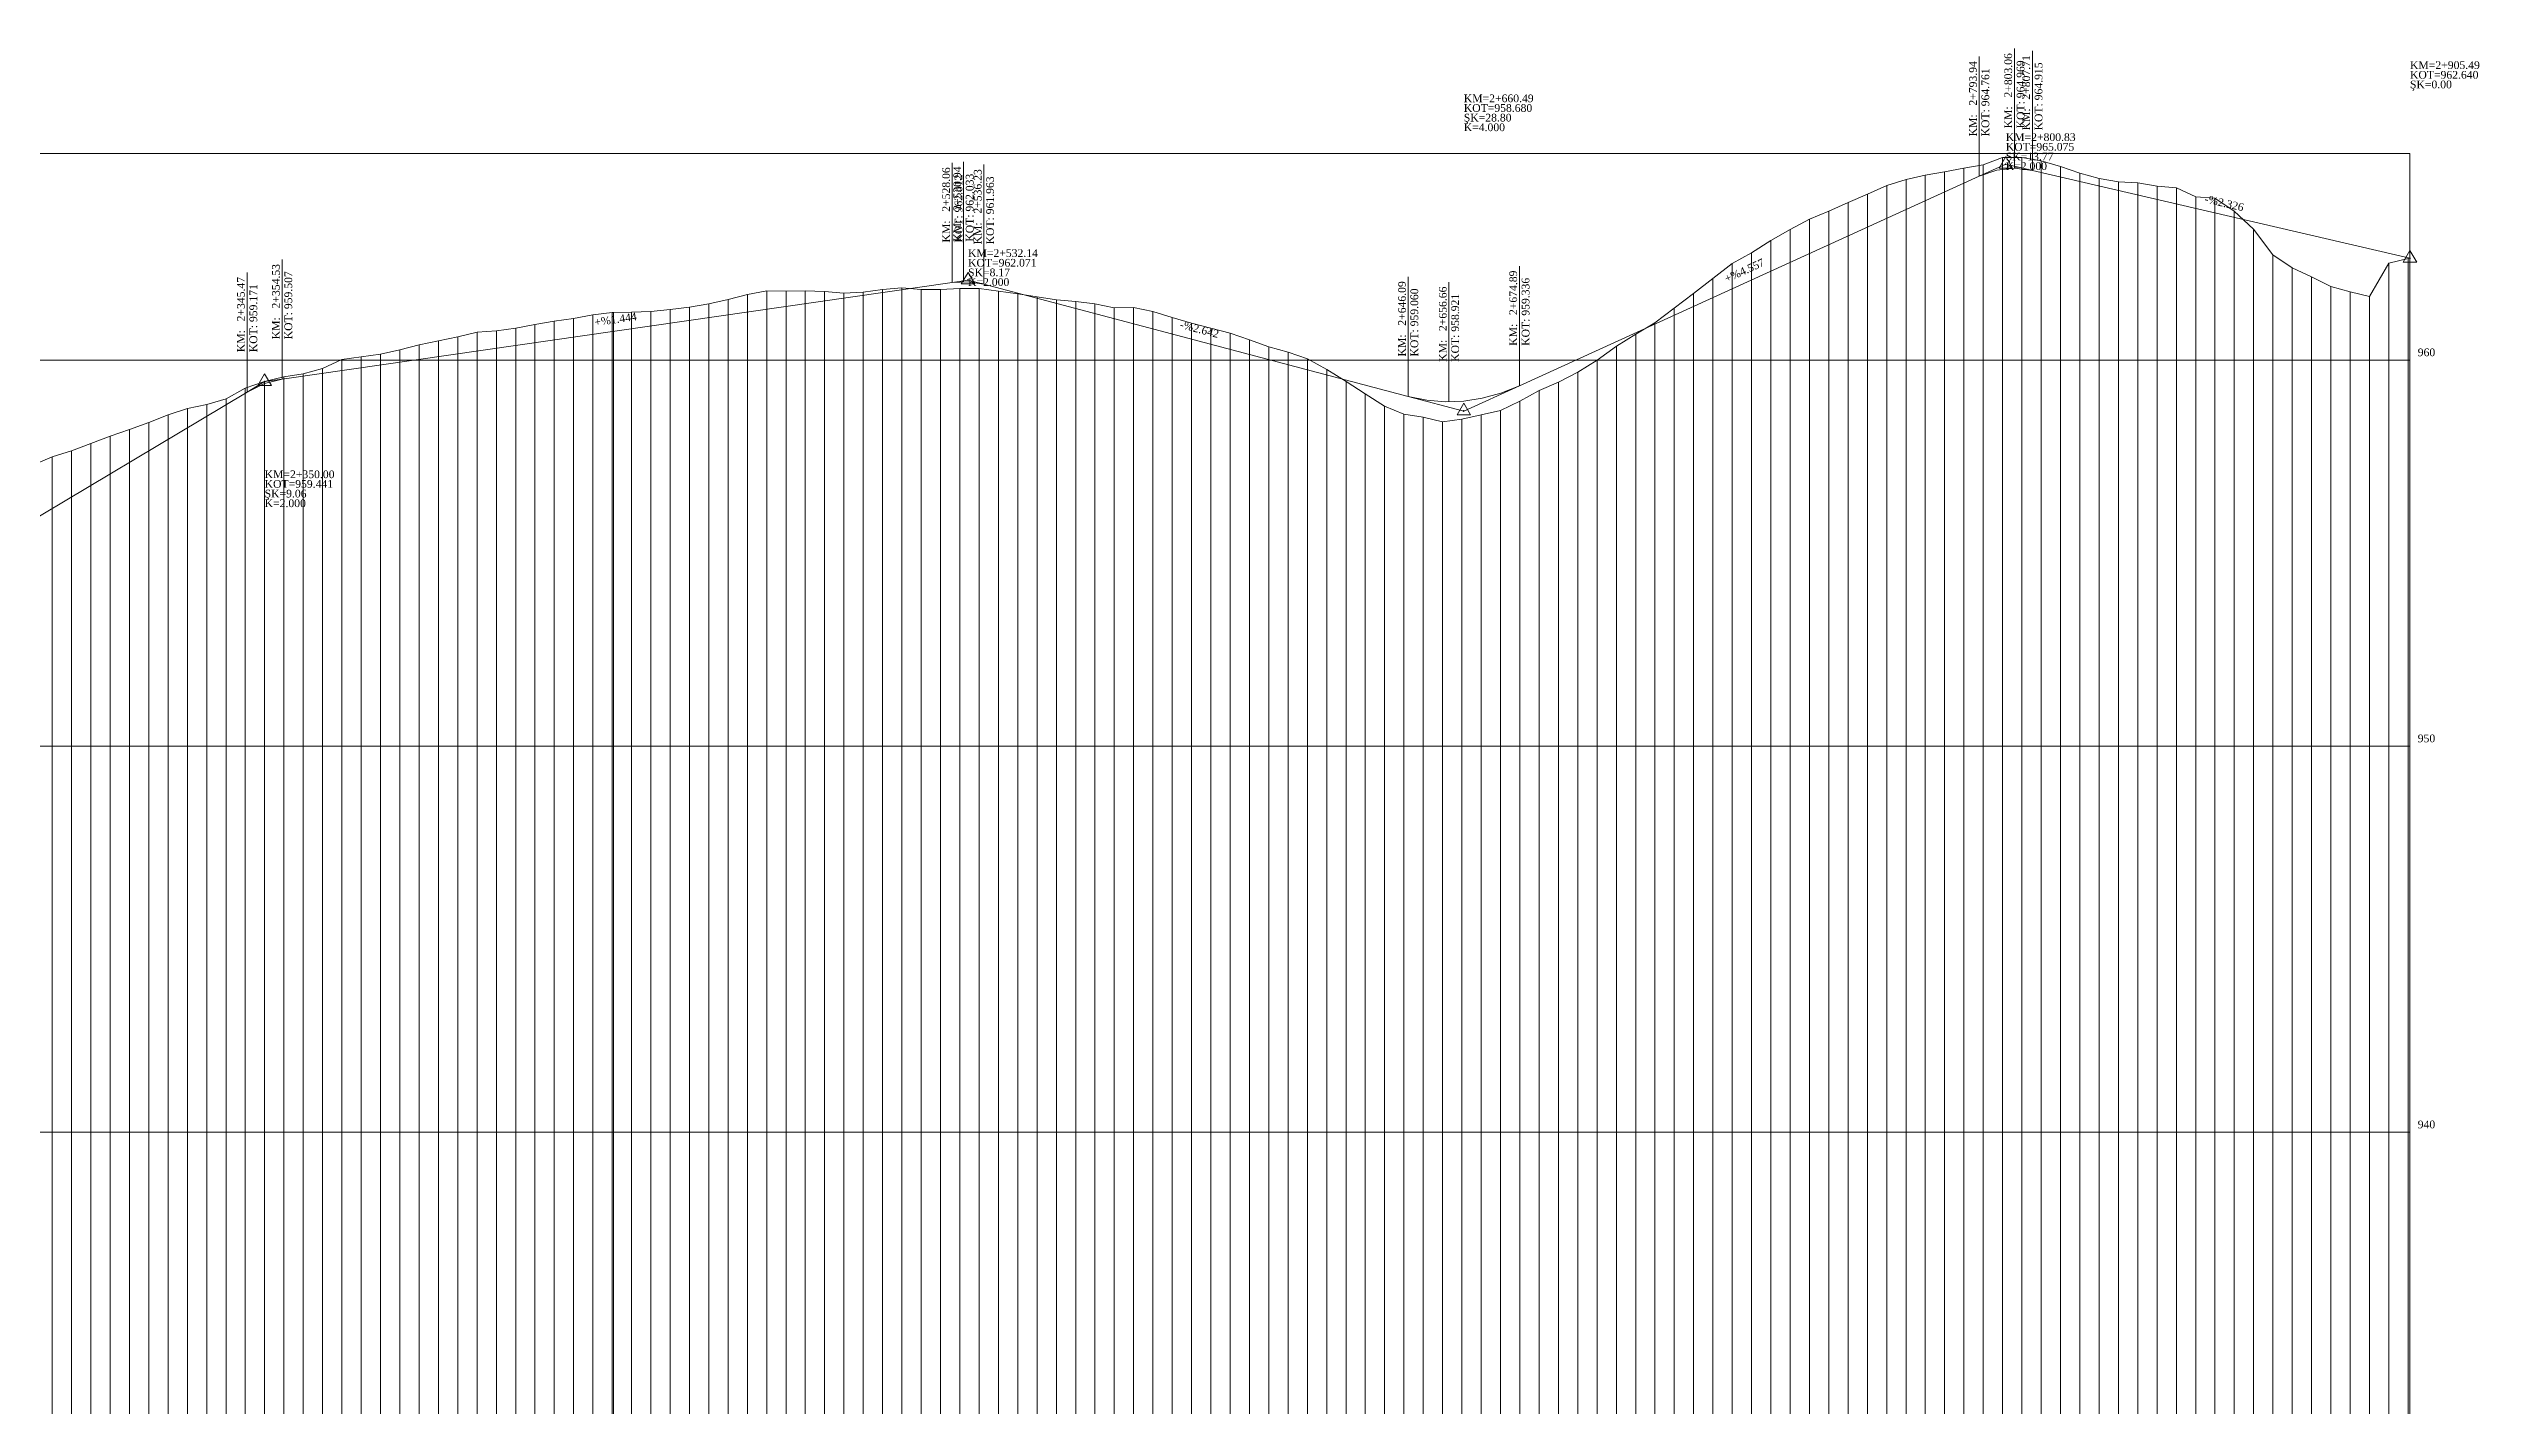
# Model space of a CAD drawing. Header units: metres. Extents: x 478603 to 489313, y 4282657 to 4289463.
# Drawn here: x 485471 to 486100, y 4289112 to 4289463 of the extents above; entities that cross this region are included whole.
import ezdxf

# ---------------------------------------------------------------- set-up
doc = ezdxf.new("R2010")
doc.units = ezdxf.units.M
for name, color, linetype, lineweight in [('PL_SEMBOL', 7, 'Continuous', 0), ('PR_ALINMAN', 1, 'Continuous', 0), ('PR_ENK_EKSEN1', 5, 'Continuous', 0), ('PR_ENK_EKSEN1D', 1, 'Continuous', 0), ('PR_KIYAS', 153, 'Continuous', 0), ('PR_KURP', 2, 'Continuous', 0), ('PR_KURP_MIN', 30, 'Continuous', 0), ('PR_KURP_TF', 4, 'Continuous', 0), ('PR_KURP_TO', 96, 'Continuous', 0), ('PR_PROFIL', 153, 'Continuous', 0), ('PR_TANJANT', 30, 'Continuous', 0)]:
    doc.layers.add(name, color=color, linetype=linetype, lineweight=lineweight)
doc.styles.get("Standard").update_dxf_attribs({"font": 'times.ttf'})

# ---------------------------------------------------------------- blocks, each defined once
blk = doc.blocks.new('3')
at = {"layer": 'PL_SEMBOL'}
for p, q in [((0, 2), (-1.75, -1)), ((0.125, 0.125), (-0.125, -0.125)), ((-0.125, 0.125), (0.125, -0.125)), ((1.75, -1), (0, 2)), ((-1.75, -1), (1.75, -1))]:
    blk.add_line(p, q, dxfattribs=at)

msp = doc.modelspace()

# ---------------------------------------------------------------- linework, layer by layer
at = {"layer": 'PR_ALINMAN'}
for p, q in [((485851.93, 4289375.9), (485970.98, 4289430.15)), ((485984.75, 4289431.68), (486082.53, 4289408.94)), ((485531.57, 4289377.6), (485705.1, 4289402.66)), ((485713.27, 4289402.17), (485823.13, 4289373.14)), ((485389.93, 4289295.06), (485522.51, 4289374.24))]:
    msp.add_line(p, q, dxfattribs=at)
at = {"layer": 'PR_ENK_EKSEN1'}
for p, q in [((485947.04, 4289427.75), (485952.04, 4289429.32)), ((485952.04, 4289429.32), (485957.04, 4289430.41)), ((485957.04, 4289430.41), (485962.04, 4289431.33)), ((485962.04, 4289431.33), (485967.04, 4289432.22)), ((485967.04, 4289432.22), (485972.04, 4289433.08)), ((485972.04, 4289433.08), (485977.04, 4289434.98)), ((485977.04, 4289434.98), (485982.04, 4289435.01)), ((485982.04, 4289435.01), (485987.04, 4289434.14)), ((485987.04, 4289434.14), (485992.04, 4289432.72)), ((485992.04, 4289432.72), (485997.04, 4289430.94)), ((485997.04, 4289430.94), (486002.04, 4289429.54)), ((486002.04, 4289429.54), (486007.04, 4289428.72)), ((485932.04, 4289421.13), (485937.04, 4289423.34)), ((485937.04, 4289423.34), (485942.04, 4289425.55)), ((485942.04, 4289425.55), (485947.04, 4289427.75)), ((486007.04, 4289428.72), (486012.04, 4289428.42)), ((486012.04, 4289428.42), (486017.04, 4289427.57)), ((486017.04, 4289427.57), (486022.04, 4289427.18)), ((486022.04, 4289427.18), (486027.04, 4289424.82)), ((486027.04, 4289424.82), (486032.04, 4289424.51)), ((486032.04, 4289424.51), (486037.04, 4289421.08)), ((485917.04, 4289413.5), (485922.04, 4289416.35)), ((485922.04, 4289416.35), (485927.04, 4289419.05)), ((485927.04, 4289419.05), (485932.04, 4289421.13)), ((486037.04, 4289421.08), (486042.04, 4289416.47)), ((486042.04, 4289416.47), (486047.04, 4289409.81)), ((485907.04, 4289407.53), (485912.04, 4289410.33)), ((485912.04, 4289410.33), (485917.04, 4289413.5)), ((485897.04, 4289399.75), (485902.04, 4289403.67)), ((485902.04, 4289403.67), (485907.04, 4289407.53)), ((486047.04, 4289409.81), (486052.04, 4289406.43)), ((486052.04, 4289406.43), (486057.04, 4289404.11)), ((486057.04, 4289404.11), (486062.04, 4289401.57)), ((486072.04, 4289399.04), (486077.04, 4289407.68)), ((486077.04, 4289407.68), (486082.04, 4289408.83)), ((486082.04, 4289408.83), (486082.53, 4289408.94)), ((485642.04, 4289397.08), (485647.04, 4289398.21)), ((485647.04, 4289398.21), (485652.04, 4289399.54)), ((485652.04, 4289399.54), (485657.04, 4289400.45)), ((485657.04, 4289400.45), (485662.04, 4289400.43)), ((485662.04, 4289400.43), (485667.04, 4289400.44)), ((485667.04, 4289400.44), (485672.04, 4289400.27)), ((485672.04, 4289400.27), (485677.04, 4289399.85)), ((485677.04, 4289399.85), (485682.04, 4289400.16)), ((485682.04, 4289400.16), (485687.04, 4289400.79)), ((485687.04, 4289400.79), (485692.04, 4289401.22)), ((485692.04, 4289401.22), (485697.04, 4289400.86)), ((485697.04, 4289400.86), (485702.04, 4289400.86)), ((485702.04, 4289400.86), (485707.04, 4289401.08)), ((485707.04, 4289401.08), (485712.04, 4289401.11)), ((485712.04, 4289401.11), (485717.04, 4289400.42)), ((485717.04, 4289400.42), (485722.04, 4289399.74)), ((485722.04, 4289399.74), (485727.04, 4289398.96)), ((485727.04, 4289398.96), (485732.04, 4289398.11)), ((485732.04, 4289398.11), (485737.04, 4289397.71)), ((485737.04, 4289397.71), (485742.04, 4289397.07)), ((485892.04, 4289395.97), (485897.04, 4289399.75)), ((486062.04, 4289401.57), (486067.04, 4289400.24)), ((486067.04, 4289400.24), (486072.04, 4289399.04)), ((485592.04, 4289390.82), (485597.04, 4289391.72)), ((485597.04, 4289391.72), (485602.04, 4289392.59)), ((485602.04, 4289392.59), (485607.04, 4289393.32)), ((485607.04, 4289393.32), (485612.04, 4289394.22)), ((485612.04, 4289394.22), (485617.04, 4289394.84)), ((485617.04, 4289394.84), (485617.41, 4289394.84)), ((485617.41, 4289394.84), (485622.04, 4289394.91)), ((485622.04, 4289394.91), (485627.04, 4289395.12)), ((485627.04, 4289395.12), (485632.04, 4289395.64)), ((485632.04, 4289395.64), (485637.04, 4289396.27)), ((485637.04, 4289396.27), (485642.04, 4289397.08)), ((485742.04, 4289397.07), (485747.04, 4289396.04)), ((485747.04, 4289396.04), (485752.04, 4289396.18)), ((485752.04, 4289396.18), (485757.04, 4289395.11)), ((485757.04, 4289395.11), (485762.04, 4289393.58)), ((485762.04, 4289393.58), (485767.04, 4289392.14)), ((485767.04, 4289392.14), (485772.04, 4289390.83)), ((485882.04, 4289389.28), (485887.04, 4289392.17)), ((485887.04, 4289392.17), (485892.04, 4289395.97)), ((485557.04, 4289384.05), (485562.04, 4289385.18)), ((485562.04, 4289385.18), (485567.04, 4289386.49)), ((485567.04, 4289386.49), (485572.04, 4289387.55)), ((485572.04, 4289387.55), (485577.04, 4289388.58)), ((485577.04, 4289388.58), (485582.04, 4289389.76)), ((485582.04, 4289389.76), (485587.04, 4289390.15)), ((485587.04, 4289390.15), (485592.04, 4289390.82)), ((485772.04, 4289390.83), (485777.04, 4289389.54)), ((485777.04, 4289389.54), (485782.04, 4289387.76)), ((485782.04, 4289387.76), (485787.04, 4289386)), ((485787.04, 4289386), (485792.04, 4289384.59)), ((485872.04, 4289382.48), (485877.04, 4289386.11)), ((485877.04, 4289386.11), (485882.04, 4289389.28)), ((485532.04, 4289378.17), (485537.04, 4289378.99)), ((485537.04, 4289378.99), (485542.04, 4289380.4)), ((485542.04, 4289380.4), (485547.04, 4289382.66)), ((485547.04, 4289382.66), (485552.04, 4289383.42)), ((485552.04, 4289383.42), (485557.04, 4289384.05)), ((485792.04, 4289384.59), (485797.04, 4289382.83)), ((485797.04, 4289382.83), (485802.04, 4289380.09)), ((485802.04, 4289380.09), (485807.04, 4289377.02)), ((485862.04, 4289376.83), (485867.04, 4289379.39)), ((485867.04, 4289379.39), (485872.04, 4289382.48)), ((485512.04, 4289370.99), (485517.04, 4289372.52)), ((485517.04, 4289372.52), (485522.04, 4289375.28)), ((485522.04, 4289375.28), (485527.04, 4289376.95)), ((485527.04, 4289376.95), (485532.04, 4289378.17)), ((485807.04, 4289377.02), (485812.04, 4289373.81)), ((485812.04, 4289373.81), (485817.04, 4289370.62)), ((485852.04, 4289371.89), (485857.04, 4289374.69)), ((485857.04, 4289374.69), (485862.04, 4289376.83)), ((485492.04, 4289364.52), (485497.04, 4289366.33)), ((485497.04, 4289366.33), (485502.04, 4289368.36)), ((485502.04, 4289368.36), (485507.04, 4289369.96)), ((485507.04, 4289369.96), (485512.04, 4289370.99)), ((485817.04, 4289370.62), (485822.04, 4289368.54)), ((485822.04, 4289368.54), (485827.04, 4289367.76)), ((485827.04, 4289367.76), (485832.04, 4289366.58)), ((485832.04, 4289366.58), (485837.04, 4289367.25)), ((485837.04, 4289367.25), (485842.04, 4289368.39)), ((485842.04, 4289368.39), (485847.04, 4289369.5)), ((485847.04, 4289369.5), (485852.04, 4289371.89)), ((485477.04, 4289358.99), (485482.04, 4289360.97)), ((485482.04, 4289360.97), (485487.04, 4289362.8)), ((485487.04, 4289362.8), (485492.04, 4289364.52)), ((485467.04, 4289355.32), (485472.04, 4289357.44)), ((485472.04, 4289357.44), (485477.04, 4289358.99))]:
    msp.add_line(p, q, dxfattribs=at)
at = {"layer": 'PR_ENK_EKSEN1D'}
for p, q in [((485952.04, 4288781.54), (485952.04, 4289429.32)), ((485957.04, 4288781.54), (485957.04, 4289430.41)), ((485962.04, 4288781.54), (485962.04, 4289431.33)), ((485967.04, 4288781.54), (485967.04, 4289432.22)), ((485972.04, 4288781.54), (485972.04, 4289433.08)), ((485977.04, 4288781.54), (485977.04, 4289434.98)), ((485982.04, 4288781.54), (485982.04, 4289435.01)), ((485987.04, 4288781.54), (485987.04, 4289434.14)), ((485992.04, 4288781.54), (485992.04, 4289432.72)), ((485997.04, 4288781.54), (485997.04, 4289430.94)), ((486002.04, 4288781.54), (486002.04, 4289429.54)), ((485937.04, 4288781.54), (485937.04, 4289423.34)), ((485942.04, 4288781.54), (485942.04, 4289425.55)), ((485947.04, 4288781.54), (485947.04, 4289427.75)), ((486007.04, 4288781.54), (486007.04, 4289428.72)), ((486012.04, 4288781.54), (486012.04, 4289428.42)), ((486017.04, 4288781.54), (486017.04, 4289427.57)), ((486022.04, 4288781.54), (486022.04, 4289427.18)), ((486027.04, 4288781.54), (486027.04, 4289424.82)), ((486032.04, 4288781.54), (486032.04, 4289424.51)), ((485922.04, 4288781.54), (485922.04, 4289416.35)), ((485927.04, 4288781.54), (485927.04, 4289419.05)), ((485932.04, 4288781.54), (485932.04, 4289421.13)), ((486037.04, 4288781.54), (486037.04, 4289421.08)), ((486042.04, 4288781.54), (486042.04, 4289416.47)), ((485912.04, 4288781.54), (485912.04, 4289410.33)), ((485917.04, 4288781.54), (485917.04, 4289413.5)), ((485902.04, 4288781.54), (485902.04, 4289403.67)), ((485907.04, 4288781.54), (485907.04, 4289407.53)), ((486047.04, 4288781.54), (486047.04, 4289409.81)), ((486052.04, 4288781.54), (486052.04, 4289406.43)), ((486057.04, 4288781.54), (486057.04, 4289404.11)), ((486077.04, 4288781.54), (486077.04, 4289407.68)), ((486082.04, 4288781.54), (486082.04, 4289408.83)), ((486082.53, 4288781.54), (486082.53, 4289408.94)), ((485647.04, 4288781.54), (485647.04, 4289398.21)), ((485652.04, 4288781.54), (485652.04, 4289399.54)), ((485657.04, 4288781.54), (485657.04, 4289400.45)), ((485662.04, 4288781.54), (485662.04, 4289400.43)), ((485667.04, 4288781.54), (485667.04, 4289400.44)), ((485672.04, 4288781.54), (485672.04, 4289400.27)), ((485677.04, 4288781.54), (485677.04, 4289399.85)), ((485682.04, 4288781.54), (485682.04, 4289400.16)), ((485687.04, 4288781.54), (485687.04, 4289400.79)), ((485692.04, 4288781.54), (485692.04, 4289401.22)), ((485697.04, 4288781.54), (485697.04, 4289400.86)), ((485702.04, 4288781.54), (485702.04, 4289400.86)), ((485707.04, 4288781.54), (485707.04, 4289401.08)), ((485712.04, 4288781.54), (485712.04, 4289401.11)), ((485717.04, 4288781.54), (485717.04, 4289400.42)), ((485722.04, 4288781.54), (485722.04, 4289399.74)), ((485727.04, 4288781.54), (485727.04, 4289398.96)), ((485732.04, 4288781.54), (485732.04, 4289398.11)), ((485737.04, 4288781.54), (485737.04, 4289397.71)), ((485897.04, 4288781.54), (485897.04, 4289399.75)), ((486062.04, 4288781.54), (486062.04, 4289401.57)), ((486067.04, 4288781.54), (486067.04, 4289400.24)), ((486072.04, 4288781.54), (486072.04, 4289399.04)), ((485597.04, 4288781.54), (485597.04, 4289391.72)), ((485602.04, 4288781.54), (485602.04, 4289392.59)), ((485607.04, 4288781.54), (485607.04, 4289393.32)), ((485612.04, 4288781.54), (485612.04, 4289394.22)), ((485617.04, 4288781.54), (485617.04, 4289394.84)), ((485617.41, 4288781.54), (485617.41, 4289394.84)), ((485622.04, 4288781.54), (485622.04, 4289394.91)), ((485627.04, 4288781.54), (485627.04, 4289395.12)), ((485632.04, 4288781.54), (485632.04, 4289395.64)), ((485637.04, 4288781.54), (485637.04, 4289396.27)), ((485642.04, 4288781.54), (485642.04, 4289397.08)), ((485742.04, 4288781.54), (485742.04, 4289397.07)), ((485747.04, 4288781.54), (485747.04, 4289396.04)), ((485752.04, 4288781.54), (485752.04, 4289396.18)), ((485757.04, 4288781.54), (485757.04, 4289395.11)), ((485762.04, 4288781.54), (485762.04, 4289393.58)), ((485767.04, 4288781.54), (485767.04, 4289392.14)), ((485887.04, 4288781.54), (485887.04, 4289392.17)), ((485892.04, 4288781.54), (485892.04, 4289395.97)), ((485562.04, 4288781.54), (485562.04, 4289385.18)), ((485567.04, 4288781.54), (485567.04, 4289386.49)), ((485572.04, 4288781.54), (485572.04, 4289387.55)), ((485577.04, 4288781.54), (485577.04, 4289388.58)), ((485582.04, 4288781.54), (485582.04, 4289389.76)), ((485587.04, 4288781.54), (485587.04, 4289390.15)), ((485592.04, 4288781.54), (485592.04, 4289390.82)), ((485772.04, 4288781.54), (485772.04, 4289390.83)), ((485777.04, 4288781.54), (485777.04, 4289389.54)), ((485782.04, 4288781.54), (485782.04, 4289387.76)), ((485787.04, 4288781.54), (485787.04, 4289386)), ((485877.04, 4288781.54), (485877.04, 4289386.11)), ((485882.04, 4288781.54), (485882.04, 4289389.28)), ((485537.04, 4288781.54), (485537.04, 4289378.99)), ((485542.04, 4288781.54), (485542.04, 4289380.4)), ((485547.04, 4288781.54), (485547.04, 4289382.66)), ((485552.04, 4288781.54), (485552.04, 4289383.42)), ((485557.04, 4288781.54), (485557.04, 4289384.05)), ((485792.04, 4288781.54), (485792.04, 4289384.59)), ((485797.04, 4288781.54), (485797.04, 4289382.83)), ((485802.04, 4288781.54), (485802.04, 4289380.09)), ((485867.04, 4288781.54), (485867.04, 4289379.39)), ((485872.04, 4288781.54), (485872.04, 4289382.48)), ((485517.04, 4288781.54), (485517.04, 4289372.52)), ((485522.04, 4288781.54), (485522.04, 4289375.28)), ((485527.04, 4288781.54), (485527.04, 4289376.95)), ((485532.04, 4288781.54), (485532.04, 4289378.17)), ((485807.04, 4288781.54), (485807.04, 4289377.02)), ((485812.04, 4288781.54), (485812.04, 4289373.81)), ((485857.04, 4288781.54), (485857.04, 4289374.69)), ((485862.04, 4288781.54), (485862.04, 4289376.83)), ((485497.04, 4288781.54), (485497.04, 4289366.33)), ((485502.04, 4288781.54), (485502.04, 4289368.36)), ((485507.04, 4288781.54), (485507.04, 4289369.96)), ((485512.04, 4288781.54), (485512.04, 4289370.99)), ((485817.04, 4288781.54), (485817.04, 4289370.62)), ((485822.04, 4288781.54), (485822.04, 4289368.54)), ((485827.04, 4288781.54), (485827.04, 4289367.76)), ((485832.04, 4288781.54), (485832.04, 4289366.58)), ((485837.04, 4288781.54), (485837.04, 4289367.25)), ((485842.04, 4288781.54), (485842.04, 4289368.39)), ((485847.04, 4288781.54), (485847.04, 4289369.5)), ((485852.04, 4288781.54), (485852.04, 4289371.89)), ((485482.04, 4288781.54), (485482.04, 4289360.97)), ((485487.04, 4288781.54), (485487.04, 4289362.8)), ((485492.04, 4288781.54), (485492.04, 4289364.52)), ((485472.04, 4288781.54), (485472.04, 4289357.44)), ((485477.04, 4288781.54), (485477.04, 4289358.99))]:
    msp.add_line(p, q, dxfattribs=at)
at = {"layer": 'PR_KIYAS'}
for p, q in [((483177.04, 4289382.54), (486082.53, 4289382.54)), ((483177.04, 4289282.54), (486082.53, 4289282.54)), ((483177.04, 4289182.54), (486082.53, 4289182.54))]:
    msp.add_line(p, q, dxfattribs=at)
at = {"layer": 'PR_KURP'}
for p, q in [((485970.98, 4289430.15), (485975.57, 4289431.71)), ((485975.57, 4289431.71), (485980.16, 4289432.23)), ((485980.16, 4289432.23), (485984.75, 4289431.68)), ((485705.1, 4289402.66), (485709.18, 4289402.83)), ((485709.18, 4289402.83), (485713.27, 4289402.17)), ((485522.51, 4289374.24), (485527.04, 4289376.43)), ((485527.04, 4289376.43), (485531.57, 4289377.6)), ((485823.13, 4289373.14), (485827.93, 4289372.16)), ((485837.53, 4289371.93), (485842.33, 4289372.67)), ((485842.33, 4289372.67), (485847.13, 4289374)), ((485847.13, 4289374), (485851.93, 4289375.9)), ((485827.93, 4289372.16), (485832.73, 4289371.76)), ((485832.73, 4289371.76), (485837.53, 4289371.93))]:
    msp.add_line(p, q, dxfattribs=at)
at = {"layer": 'PR_KURP_MIN'}
for p, q in [((485980.1, 4289432.23), (485980.1, 4289463.23)), ((485707.99, 4289402.87), (485707.99, 4289433.87)), ((485833.7, 4289371.74), (485833.7, 4289402.74))]:
    msp.add_line(p, q, dxfattribs=at)
at = {"layer": 'PR_KURP_TF'}
for p, q in [((485984.75, 4289431.68), (485984.75, 4289462.68)), ((485713.27, 4289402.17), (485713.27, 4289433.17)), ((485531.57, 4289377.6), (485531.57, 4289408.6)), ((485851.93, 4289375.9), (485851.93, 4289406.9))]:
    msp.add_line(p, q, dxfattribs=at)
at = {"layer": 'PR_KURP_TO'}
for p, q in [((485970.98, 4289430.15), (485970.98, 4289461.15)), ((485705.1, 4289402.66), (485705.1, 4289433.66)), ((485522.51, 4289374.24), (485522.51, 4289405.24)), ((485823.13, 4289373.14), (485823.13, 4289404.14))]:
    msp.add_line(p, q, dxfattribs=at)
at = {"layer": 'PR_PROFIL'}
for p in [(483177.04, 4289436.01), (486082.53, 4288781.54)]:
    msp.add_line(p, (486082.53, 4289436.01), dxfattribs=at)
at = {"layer": 'PR_TANJANT'}
for p, q in [((485970.98, 4289430.15), (485977.87, 4289433.29)), ((485977.87, 4289433.29), (485984.75, 4289431.68)), ((485705.1, 4289402.66), (485709.18, 4289403.25)), ((485709.18, 4289403.25), (485713.27, 4289402.17)), ((485522.51, 4289374.24), (485527.04, 4289376.95)), ((485527.04, 4289376.95), (485531.57, 4289377.6)), ((485823.13, 4289373.14), (485837.53, 4289369.34)), ((485837.53, 4289369.34), (485851.93, 4289375.9))]:
    msp.add_line(p, q, dxfattribs=at)

# ---------------------------------------------------------------- block references
at = {"layer": 'PR_ALINMAN'}
for p in [(485977.87, 4289433.29), (486082.53, 4289408.94), (485709.18, 4289403.25), (485527.04, 4289376.95), (485837.53, 4289369.34)]:
    msp.add_blockref('3', p, dxfattribs=at)

# ---------------------------------------------------------------- texts
for s, p in [('KM=2+905.49', (486082.53, 4289457.94)), ('KOT=962.640', (486082.53, 4289455.44)), ('ŞK=0.00', (486082.53, 4289452.94)), ('KM=2+660.49', (485837.53, 4289449.34)), ('KOT=958.680', (485837.53, 4289446.84)), ('K=4.000', (485837.53, 4289441.84)), ('ŞK=28.80', (485837.53, 4289444.34)), ('KM=2+800.83', (485977.87, 4289439.29)), ('KOT=965.075', (485977.87, 4289436.79)), ('ŞK=13.77', (485977.87, 4289434.29)), ('K=2.000', (485977.87, 4289431.79)), ('KM=2+532.14', (485709.18, 4289409.25)), ('KOT=962.071', (485709.18, 4289406.75)), ('K=2.000', (485709.18, 4289401.75)), ('ŞK=8.17', (485709.18, 4289404.25)), ('KM=2+350.00', (485527.04, 4289351.95)), ('KOT=959.441', (485527.04, 4289349.45)), ('ŞK=9.06', (485527.04, 4289346.95)), ('K=2.000', (485527.04, 4289344.45))]:
    msp.add_text(s, height=2, dxfattribs=at).set_placement(p)
for s, rotation, p in [('-%2.326', 346.90476, (486029.18, 4289423.4)), ('+%4.557', 24.49858, (485905.62, 4289402.56)), ('+%1.444', 8.21719, (485612.6, 4289391.32)), ('-%2.642', 345.19825, (485763.84, 4289390.88))]:
    msp.add_text(s, height=2, rotation=rotation, dxfattribs=at).set_placement(p)
at = {"layer": 'PR_KURP_MIN'}
for s, p in [('KM:   2+803.06', (485979.5, 4289442.56)), ('KOT: 964.969', (485982.7, 4289442.56)), ('KM:   2+530.94', (485707.39, 4289413.2)), ('KOT: 962.033', (485710.59, 4289413.2)), ('KM:   2+656.66', (485833.1, 4289382.08)), ('KOT: 958.921', (485836.3, 4289382.08))]:
    msp.add_text(s, height=2, rotation=90, dxfattribs=at).set_placement(p)
at = {"layer": 'PR_KURP_TF'}
for s, p in [('KM:   2+807.71', (485984.15, 4289442.02)), ('KOT: 964.915', (485987.35, 4289442.02)), ('KM:   2+536.23', (485712.67, 4289412.5)), ('KOT: 961.963', (485715.87, 4289412.5)), ('KM:   2+354.53', (485530.97, 4289387.93)), ('KOT: 959.507', (485534.17, 4289387.93)), ('KM:   2+674.89', (485851.33, 4289386.23)), ('KOT: 959.336', (485854.53, 4289386.23))]:
    msp.add_text(s, height=2, rotation=90, dxfattribs=at).set_placement(p)
at = {"layer": 'PR_KURP_TO'}
for s, p in [('KM:   2+793.94', (485970.38, 4289440.48)), ('KOT: 964.761', (485973.58, 4289440.48)), ('KM:   2+528.06', (485704.5, 4289412.99)), ('KOT: 962.012', (485707.7, 4289412.99)), ('KM:   2+345.47', (485521.91, 4289384.58)), ('KOT: 959.171', (485525.11, 4289384.58)), ('KM:   2+646.09', (485822.53, 4289383.47)), ('KOT: 959.060', (485825.73, 4289383.47))]:
    msp.add_text(s, height=2, rotation=90, dxfattribs=at).set_placement(p)
at = {"layer": 'PR_PROFIL'}
for s, p in [('960', (486084.53, 4289383.54)), ('950', (486084.53, 4289283.54)), ('940', (486084.53, 4289183.54))]:
    msp.add_text(s, height=2, dxfattribs=at).set_placement(p)

doc.saveas('drawing.dxf')
